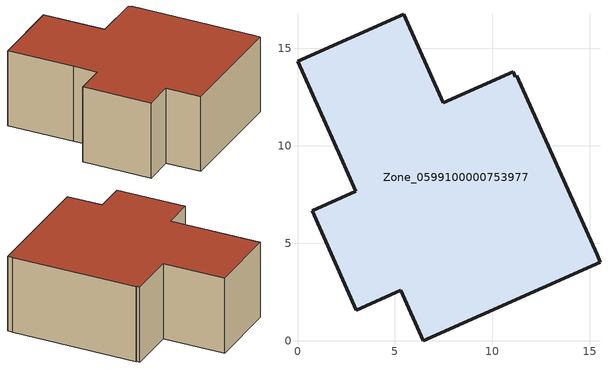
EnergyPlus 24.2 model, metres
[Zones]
Zone_0599100000753977
 floor ground (C_G): 7.48,12.22 11.06,13.8 11.18,13.55 11.25,13.59 15.37,4.43 15.51,4.03 6.45,0 5.28,2.6 3.02,1.57 0.75,6.67 3,7.67 2.21,9.41 0,14.33 5.45,16.76 z0
 wall outside (C_F): 5.45,16.76 0,14.33 2.21,9.41 3,7.67 0.75,6.67 3.02,1.57 5.28,2.6 6.45,0 15.51,4.03 15.37,4.43 11.25,13.59 11.18,13.55 11.06,13.8 7.48,12.22 5.45,16.76 z0:6.29
 roof outside (C_R): 6.45,0 15.51,4.03 15.37,4.43 11.25,13.59 11.18,13.55 11.06,13.8 7.48,12.22 5.45,16.76 0,14.33 2.21,9.41 3,7.67 0.75,6.67 3.02,1.57 5.28,2.6 z6.29
[BUILDING]
Pand.0599100000753977: North Axis=0; Terrain=City; Loads Convergence Tolerance Value=0.04; Temperature Convergence Tolerance Value=0.4; Solar Distribution=FullExterior; Maximum Number of Warmup Days=25; Minimum Number of Warmup Days=1
[Site:Location]
Rotterdam.The.Hague.AP_ZH_NLD Design_Conditions: Latitude=51.96; Longitude=4.45; Time Zone=1; Elevation=-4.5
[SITE:GROUNDTEMPERATURE:BUILDINGSURFACE]
18, 18, 18, 18, 18, 18, 18, 18, 18, 18, 18, 18
[MATERIAL] Thermal Absorptance=0.9; Solar Absorptance=0.7; Visible Absorptance=0.7
Name | Roughness | Thickness | Conductivity | Density | Specific Heat
G.D.2006-2014 | MediumSmooth | 0.15 | 0.06 | 540 | 1210
F.D.2006-2014 | Rough | 0.3 | 0.12 | 1920 | 840
R.D.2006-2014 | MediumRough | 0.2 | 0.08 | 1500 | 1000
[CONSTRUCTION]
C_G: G.D.2006-2014
C_F: F.D.2006-2014
C_R: R.D.2006-2014
[ZONE]
Zone_0599100000753977: Type=1; Multiplier=1; Ceiling Height=Autocalculate; Volume=Autocalculate; Floor Area=autocalculate; Part of Total Floor Area=Yes
[ZONEINFILTRATION:DESIGNFLOWRATE]
Infil_Zone_0599100000753977: Zone or ZoneList or Space or SpaceList=Zone_0599100000753977; Schedule=AlwaysOn; Design Flow Rate Calculation Method=Flow/Area; Flow Rate per Floor Area=0.0021; Constant Term Coefficient=1; Temperature Term Coefficient=0; Velocity Term Coefficient=0; Velocity Squared Term Coefficient=0
[HVACTEMPLATE:ZONE:IDEALLOADSAIRSYSTEM]
Zone_0599100000753977: Maximum Heating Supply Air Temperature=50; Minimum Cooling Supply Air Temperature=13; Maximum Heating Supply Air Humidity Ratio=0.0156; Minimum Cooling Supply Air Humidity Ratio=0.0077; Heating Limit=NoLimit; Cooling Limit=NoLimit; Dehumidification Control Type=ConstantSensibleHeatRatio; Cooling Sensible Heat Ratio=0.7; Dehumidification Setpoint=60; Humidification Control Type=None; Humidification Setpoint=30; Outdoor Air Method=None; Outdoor Air Flow Rate per Person=0.00944; Outdoor Air Flow Rate per Zone Floor Area=0; Outdoor Air Flow Rate per Zone=0; Demand Controlled Ventilation Type=None; Outdoor Air Economizer Type=NoEconomizer; Heat Recovery Type=None; Sensible Heat Recovery Effectiveness=0.7; Latent Heat Recovery Effectiveness=0.65
[ZONECONTROL:THERMOSTAT]
ThermostatControl_Zone_0599100000753977: Zone or ZoneList=Zone_0599100000753977; Control Type Schedule=DualSetpointControlType; Control 1=Thermostat_Zone_0599100000753977; Temperature Difference Between Cutout And Setpoint=0
[THERMOSTATSETPOINT:DUALSETPOINT]
Thermostat_Zone_0599100000753977: Heating Setpoint Temperature Schedule=HeatingSetpoint_Zone_0599100000753977; Cooling Setpoint Temperature Schedule=CoolingSetpoint_Zone_0599100000753977
[SCHEDULE:COMPACT]
HeatingSetpoint_Zone_0599100000753977: Through: 12/31, For: AllDays, Until: 24:00, 21
CoolingSetpoint_Zone_0599100000753977: Through: 12/31, For: AllDays, Until: 24:00, 24
DualSetpointControlType: Through: 12/31, For: AllDays, Until: 24:00, 4
AlwaysOn: Through: 12/31, For: AllDays, Until: 24:00, 1
